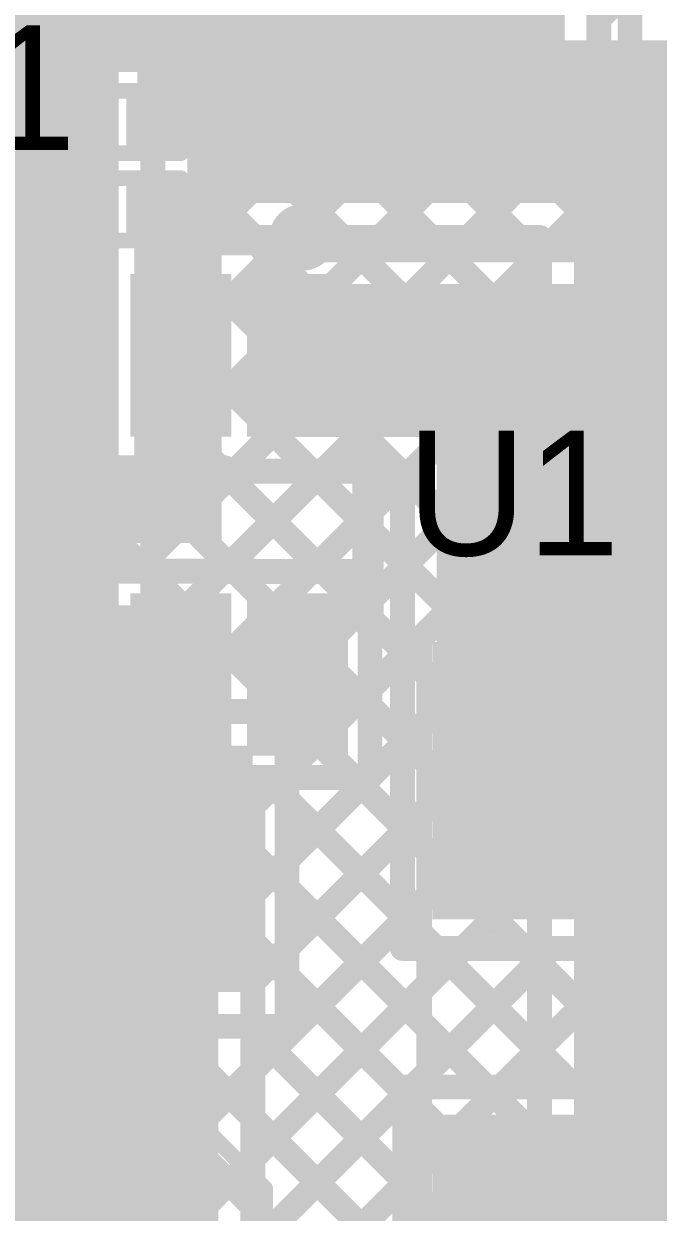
# Model space of a CAD drawing. Header units: millimetres. Extents: x 3.57 to 6.19, y 4.04 to 5.89.
# Drawn here: x 5.5486 to 5.752, y 4.7564 to 5.1375 of the extents above; entities that cross this region are included whole.
import ezdxf

# ---------------------------------------------------------------- set-up
doc = ezdxf.new("R2010")
doc.units = ezdxf.units.MM
doc.header["$MEASUREMENT"] = 0
for name, color, linetype in [('BottomLayer', 5, 'Continuous'), ('BottomSolder', 6, 'Continuous'), ('MultiLayer', 9, 'Continuous'), ('TopLayer', 1, 'Continuous'), ('TopOverlay', 2, 'Continuous'), ('TopPaste', 8, 'Continuous'), ('TopSolder', 216, 'Continuous'), ('ViaHoleLayer', 16, 'Continuous')]:
    doc.layers.add(name, color=color, linetype=linetype)

# ---------------------------------------------------------------- blocks, each defined once
blk = doc.blocks.new('SOT_23_6_15')
at = {"layer": 'TopLayer'}
for points in [[(-0.07323, 0.0252), (-0.02913, 0.0252), (-0.07323, 0.04961), (-0.02913, 0.04961)], [(0.02913, 0.0252), (0.07323, 0.0252), (0.02913, 0.04961), (0.07323, 0.04961)], [(-0.07323, -0.0122), (-0.02913, -0.0122), (-0.07323, 0.0122), (-0.02913, 0.0122)], [(0.02913, -0.0122), (0.07323, -0.0122), (0.02913, 0.0122), (0.07323, 0.0122)], [(-0.07323, -0.04961), (-0.02913, -0.04961), (-0.07323, -0.0252), (-0.02913, -0.0252)], [(0.02913, -0.04961), (0.07323, -0.04961), (0.02913, -0.0252), (0.07323, -0.0252)]]:
    blk.add_solid(points, dxfattribs=at)
at = {"layer": 'TopOverlay', "const_width": 0.01}
for points in [[(0.034, 0.06), (-0.03, 0.06)], [(0.031, -0.06), (-0.03, -0.06)]]:
    blk.add_lwpolyline(points, dxfattribs=at)
at = {"layer": 'TopOverlay'}
for points, const_width in [([(-0.0325, 0.06, 1), (-0.0275, 0.06, 1)], 0.005), ([(0.0315, 0.06, 1), (0.0365, 0.06, 1)], 0.005), ([(-0.08334, 0.039, 1), (-0.09466, 0.039, 1)], 0.01), ([(-0.09716, 0.039, 1), (-0.09216, 0.039, 1)], 0.005), ([(-0.08584, 0.039, 1), (-0.08084, 0.039, 1)], 0.005), ([(-0.0325, -0.06, 1), (-0.0275, -0.06, 1)], 0.005), ([(0.0285, -0.06, 1), (0.0335, -0.06, 1)], 0.005)]:
    blk.add_lwpolyline(points, format="xyb", close=True, dxfattribs=dict(at, const_width=const_width))
at = {"layer": 'TopPaste'}
for points in [[(-0.07323, 0.0252), (-0.02913, 0.0252), (-0.07323, 0.04961), (-0.02913, 0.04961)], [(0.02913, 0.0252), (0.07323, 0.0252), (0.02913, 0.04961), (0.07323, 0.04961)], [(-0.07323, -0.0122), (-0.02913, -0.0122), (-0.07323, 0.0122), (-0.02913, 0.0122)], [(0.02913, -0.0122), (0.07323, -0.0122), (0.02913, 0.0122), (0.07323, 0.0122)], [(-0.07323, -0.04961), (-0.02913, -0.04961), (-0.07323, -0.0252), (-0.02913, -0.0252)], [(0.02913, -0.04961), (0.07323, -0.04961), (0.02913, -0.0252), (0.07323, -0.0252)]]:
    blk.add_solid(points, dxfattribs=at)
at = {"layer": 'TopSolder'}
for points in [[(-0.07723, 0.0212), (-0.02513, 0.0212), (-0.07723, 0.05361), (-0.02513, 0.05361)], [(0.02513, 0.0212), (0.07723, 0.0212), (0.02513, 0.05361), (0.07723, 0.05361)], [(-0.07723, -0.0162), (-0.02513, -0.0162), (-0.07723, 0.0162), (-0.02513, 0.0162)], [(0.02513, -0.0162), (0.07723, -0.0162), (0.02513, 0.0162), (0.07723, 0.0162)], [(-0.07723, -0.05361), (-0.02513, -0.05361), (-0.07723, -0.0212), (-0.02513, -0.0212)], [(0.02513, -0.05361), (0.07723, -0.05361), (0.02513, -0.0212), (0.07723, -0.0212)]]:
    blk.add_solid(points, dxfattribs=at)
blk = doc.blocks.new('R___0201_26')
at = {"layer": 'TopLayer'}
for points in [[(-0.01614, -0.00728), (-0.00551, -0.00728), (-0.01614, 0.00728), (-0.00551, 0.00728)], [(0.00551, -0.00728), (0.01614, -0.00728), (0.00551, 0.00728), (0.01614, 0.00728)]]:
    blk.add_solid(points, dxfattribs=at)
at = {"layer": 'TopOverlay', "const_width": 0.005}
for points in [[(-0.019, 0.01), (0.019, 0.01)], [(-0.019, -0.01), (-0.019, 0.01)], [(0.019, -0.01), (0.019, 0.01)], [(-0.019, -0.01), (0.019, -0.01)]]:
    blk.add_lwpolyline(points, dxfattribs=at)
at = {"layer": 'TopOverlay', "const_width": 0.0025}
for points in [[(-0.02025, 0.01, 1), (-0.01775, 0.01, 1)], [(-0.02025, 0.01, 1), (-0.01775, 0.01, 1)], [(0.01775, 0.01, 1), (0.02025, 0.01, 1)], [(0.01775, 0.01, 1), (0.02025, 0.01, 1)], [(-0.02025, -0.01, 1), (-0.01775, -0.01, 1)], [(-0.02025, -0.01, 1), (-0.01775, -0.01, 1)], [(0.01775, -0.01, 1), (0.02025, -0.01, 1)], [(0.01775, -0.01, 1), (0.02025, -0.01, 1)]]:
    blk.add_lwpolyline(points, format="xyb", close=True, dxfattribs=at)
at = {"layer": 'TopPaste'}
for points in [[(-0.01614, -0.00728), (-0.00551, -0.00728), (-0.01614, 0.00728), (-0.00551, 0.00728)], [(0.00551, -0.00728), (0.01614, -0.00728), (0.00551, 0.00728), (0.01614, 0.00728)]]:
    blk.add_solid(points, dxfattribs=at)
at = {"layer": 'TopSolder'}
for points in [[(-0.02014, -0.01128), (-0.00151, -0.01128), (-0.02014, 0.01128), (-0.00151, 0.01128)], [(0.00151, -0.01128), (0.02014, -0.01128), (0.00151, 0.01128), (0.02014, 0.01128)]]:
    blk.add_solid(points, dxfattribs=at)
blk = doc.blocks.new('R___0201_27')
at = {"layer": 'TopLayer'}
for points in [[(-0.01614, -0.00728), (-0.00551, -0.00728), (-0.01614, 0.00728), (-0.00551, 0.00728)], [(0.00551, -0.00728), (0.01614, -0.00728), (0.00551, 0.00728), (0.01614, 0.00728)]]:
    blk.add_solid(points, dxfattribs=at)
at = {"layer": 'TopOverlay', "const_width": 0.005}
for points in [[(-0.019, 0.01), (0.019, 0.01)], [(-0.019, -0.01), (-0.019, 0.01)], [(0.019, -0.01), (0.019, 0.01)], [(-0.019, -0.01), (0.019, -0.01)]]:
    blk.add_lwpolyline(points, dxfattribs=at)
at = {"layer": 'TopOverlay', "const_width": 0.0025}
for points in [[(-0.02025, 0.01, 1), (-0.01775, 0.01, 1)], [(-0.02025, 0.01, 1), (-0.01775, 0.01, 1)], [(0.01775, 0.01, 1), (0.02025, 0.01, 1)], [(0.01775, 0.01, 1), (0.02025, 0.01, 1)], [(-0.02025, -0.01, 1), (-0.01775, -0.01, 1)], [(-0.02025, -0.01, 1), (-0.01775, -0.01, 1)], [(0.01775, -0.01, 1), (0.02025, -0.01, 1)], [(0.01775, -0.01, 1), (0.02025, -0.01, 1)]]:
    blk.add_lwpolyline(points, format="xyb", close=True, dxfattribs=at)
at = {"layer": 'TopPaste'}
for points in [[(-0.01614, -0.00728), (-0.00551, -0.00728), (-0.01614, 0.00728), (-0.00551, 0.00728)], [(0.00551, -0.00728), (0.01614, -0.00728), (0.00551, 0.00728), (0.01614, 0.00728)]]:
    blk.add_solid(points, dxfattribs=at)
at = {"layer": 'TopSolder'}
for points in [[(-0.02014, -0.01128), (-0.00151, -0.01128), (-0.02014, 0.01128), (-0.00151, 0.01128)], [(0.00151, -0.01128), (0.02014, -0.01128), (0.00151, 0.01128), (0.02014, 0.01128)]]:
    blk.add_solid(points, dxfattribs=at)
blk = doc.blocks.new('CD54_4R7M_46')
at = {"layer": 'TopLayer'}
for points in [[(-0.11811, -0.10827), (-0.03346, -0.10827), (-0.11811, 0.10827), (-0.03346, 0.10827)], [(0.03346, -0.10827), (0.11811, -0.10827), (0.03346, 0.10827), (0.11811, 0.10827)]]:
    blk.add_solid(points, dxfattribs=at)
at = {"layer": 'TopOverlay', "const_width": 0.005}
for points in [[(0.126, 0.113), (-0.122, 0.113)], [(0.126, -0.113), (-0.122, -0.113)]]:
    blk.add_lwpolyline(points, dxfattribs=at)
at = {"layer": 'TopOverlay', "const_width": 0.0025}
for points in [[(-0.12325, 0.113, 1), (-0.12075, 0.113, 1)], [(0.12475, 0.113, 1), (0.12725, 0.113, 1)], [(-0.12325, -0.113, 1), (-0.12075, -0.113, 1)], [(0.12475, -0.113, 1), (0.12725, -0.113, 1)]]:
    blk.add_lwpolyline(points, format="xyb", close=True, dxfattribs=at)
at = {"layer": 'TopPaste'}
for points in [[(-0.11811, -0.10827), (-0.03346, -0.10827), (-0.11811, 0.10827), (-0.03346, 0.10827)], [(0.03346, -0.10827), (0.11811, -0.10827), (0.03346, 0.10827), (0.11811, 0.10827)]]:
    blk.add_solid(points, dxfattribs=at)
at = {"layer": 'TopSolder'}
for points in [[(-0.12028, -0.11043), (-0.0313, -0.11043), (-0.12028, 0.11043), (-0.0313, 0.11043)], [(0.0313, -0.11043), (0.12028, -0.11043), (0.0313, 0.11043), (0.12028, 0.11043)]]:
    blk.add_solid(points, dxfattribs=at)
blk = doc.blocks.new('DO_214AC_50')
at = {"layer": 'TopLayer'}
for points in [[(-0.04508, -0.04331), (-0.04508, 0.04331), (-0.13209, -0.04331), (-0.13209, 0.04331)], [(0.13209, -0.04331), (0.13209, 0.04331), (0.04508, -0.04331), (0.04508, 0.04331)]]:
    blk.add_solid(points, dxfattribs=at)
at = {"layer": 'TopOverlay', "const_width": 0.01}
for points in [[(-0.10307, 0.05976), (0.1126, 0.05976)], [(0.1126, 0.0485), (0.1126, 0.0589)], [(0.1126, -0.0589), (0.1126, -0.0485)], [(-0.10307, -0.05976), (0.1126, -0.05976)]]:
    blk.add_lwpolyline(points, dxfattribs=at)
at = {"layer": 'TopOverlay', "const_width": 0.005}
for points in [[(-0.10557, 0.05976, 1), (-0.10057, 0.05976, 1)], [(0.1101, 0.05976, 1), (0.1151, 0.05976, 1)], [(0.1101, 0.0589, 1), (0.1151, 0.0589, 1)], [(0.1101, 0.0485, 1), (0.1151, 0.0485, 1)], [(0.1101, -0.0485, 1), (0.1151, -0.0485, 1)], [(-0.10557, -0.05976, 1), (-0.10057, -0.05976, 1)], [(0.1101, -0.0589, 1), (0.1151, -0.0589, 1)], [(0.1101, -0.05976, 1), (0.1151, -0.05976, 1)]]:
    blk.add_lwpolyline(points, format="xyb", close=True, dxfattribs=at)
at = {"layer": 'TopOverlay'}
for points in [[(-0.194, -0.06496), (-0.13512, -0.06496), (-0.194, 0.06496), (-0.13512, 0.06496)], [(-0.13598, 0.04591), (-0.09354, 0.04591), (-0.13598, 0.06496), (-0.09354, 0.06496)], [(-0.13598, -0.06496), (-0.09354, -0.06496), (-0.13598, -0.04591), (-0.09354, -0.04591)]]:
    blk.add_solid(points, dxfattribs=at)
at = {"layer": 'TopPaste'}
for points in [[(-0.04508, -0.04331), (-0.04508, 0.04331), (-0.13209, -0.04331), (-0.13209, 0.04331)], [(0.13209, -0.04331), (0.13209, 0.04331), (0.04508, -0.04331), (0.04508, 0.04331)]]:
    blk.add_solid(points, dxfattribs=at)
at = {"layer": 'TopSolder'}
for points in [[(-0.04108, -0.04731), (-0.04108, 0.04731), (-0.13609, -0.04731), (-0.13609, 0.04731)], [(0.13609, -0.04731), (0.13609, 0.04731), (0.04108, -0.04731), (0.04108, 0.04731)]]:
    blk.add_solid(points, dxfattribs=at)
blk = doc.blocks.new('RVT1C221M0607_79')
at = {"layer": 'TopLayer'}
for points in [[(-0.17402, -0.02362), (-0.03622, -0.02362), (-0.17402, 0.02362), (-0.03622, 0.02362)], [(0.03622, -0.02362), (0.17402, -0.02362), (0.03622, 0.02362), (0.17402, 0.02362)]]:
    blk.add_solid(points, dxfattribs=at)
at = {"layer": 'TopOverlay', "const_width": 0.005}
for points in [[(-0.094, 0.133), (-0.142, 0.085)], [(0, 0.133), (-0.094, 0.133)], [(0.133, 0.133), (0, 0.133)], [(0.133, 0.133), (0.133, 0.042)], [(-0.142, 0.085), (-0.142, 0.044)], [(-0.167, 0.0635), (-0.167, 0.0365)], [(-0.152, 0.0495), (-0.182, 0.0495)], [(-0.142, -0.044), (-0.142, -0.08)], [(0.133, -0.042), (0.133, -0.133)], [(-0.089, -0.133), (-0.142, -0.08)], [(0, -0.133), (-0.089, -0.133)], [(0.133, -0.133), (0, -0.133)]]:
    blk.add_lwpolyline(points, dxfattribs=at)
at = {"layer": 'TopOverlay', "const_width": 0.0025}
for points in [[(-0.09525, 0.133, 1), (-0.09275, 0.133, 1)], [(-0.09525, 0.133, 1), (-0.09275, 0.133, 1)], [(-0.00125, 0.133, 1), (0.00125, 0.133, 1)], [(-0.00125, 0.133, 1), (0.00125, 0.133, 1)], [(0.13175, 0.133, 1), (0.13425, 0.133, 1)], [(0.13175, 0.133, 1), (0.13425, 0.133, 1)], [(-0.14325, 0.085, 1), (-0.14075, 0.085, 1)], [(-0.14325, 0.085, 1), (-0.14075, 0.085, 1)], [(-0.16825, 0.0635, 1), (-0.16575, 0.0635, 1)], [(-0.18325, 0.0495, 1), (-0.18075, 0.0495, 1)], [(-0.15325, 0.0495, 1), (-0.15075, 0.0495, 1)], [(-0.14325, 0.044, 1), (-0.14075, 0.044, 1)], [(0.13175, 0.042, 1), (0.13425, 0.042, 1)], [(-0.16825, 0.0365, 1), (-0.16575, 0.0365, 1)], [(-0.14325, -0.044, 1), (-0.14075, -0.044, 1)], [(0.13175, -0.042, 1), (0.13425, -0.042, 1)], [(-0.14325, -0.08, 1), (-0.14075, -0.08, 1)], [(-0.14325, -0.08, 1), (-0.14075, -0.08, 1)], [(-0.09025, -0.133, 1), (-0.08775, -0.133, 1)], [(-0.09025, -0.133, 1), (-0.08775, -0.133, 1)], [(-0.00125, -0.133, 1), (0.00125, -0.133, 1)], [(-0.00125, -0.133, 1), (0.00125, -0.133, 1)], [(0.13175, -0.133, 1), (0.13425, -0.133, 1)], [(0.13175, -0.133, 1), (0.13425, -0.133, 1)]]:
    blk.add_lwpolyline(points, format="xyb", close=True, dxfattribs=at)
at = {"layer": 'TopPaste'}
for points in [[(-0.17402, -0.02362), (-0.03622, -0.02362), (-0.17402, 0.02362), (-0.03622, 0.02362)], [(0.03622, -0.02362), (0.17402, -0.02362), (0.03622, 0.02362), (0.17402, 0.02362)]]:
    blk.add_solid(points, dxfattribs=at)
at = {"layer": 'TopSolder'}
for points in [[(-0.17802, -0.02762), (-0.03222, -0.02762), (-0.17802, 0.02762), (-0.03222, 0.02762)], [(0.03222, -0.02762), (0.17802, -0.02762), (0.03222, 0.02762), (0.17802, 0.02762)]]:
    blk.add_solid(points, dxfattribs=at)

msp = doc.modelspace()

# ---------------------------------------------------------------- linework, layer by layer
at = {"layer": 'BottomLayer'}
for points, const_width in [([(5.59, 5.13745), (5.59455, 5.142)], 0.008), ([(5.59, 5.069), (5.59, 5.142)], 0.008), ([(5.59, 5.069), (5.59, 5.142)], 0.008), ([(5.59, 5.07317), (5.59417, 5.069)], 0.008), ([(5.59, 5.069), (5.714, 5.069)], 0.008), ([(5.59, 4.99603), (5.66297, 5.069)], 0.008), ([(5.59, 5.0526), (5.6064, 5.069)], 0.008), ([(5.59, 4.96774), (5.69125, 5.069)], 0.008), ([(5.59, 5.02431), (5.63469, 5.069)], 0.008), ([(5.59, 4.917), (5.59, 5.069)], 0.008), ([(5.59417, 5.069), (5.714, 4.94917)], 0.008), ([(5.62246, 5.069), (5.714, 4.97746)], 0.008), ([(5.65074, 5.069), (5.714, 5.00574)], 0.008), ([(5.67902, 5.069), (5.714, 5.03402)], 0.008), ([(5.70731, 5.069), (5.714, 5.06231)], 0.008), ([(5.714, 4.661), (5.714, 5.069)], 0.008), ([(5.59, 4.93946), (5.714, 5.06346)], 0.008), ([(5.59, 5.04489), (5.714, 4.92089)], 0.008), ([(5.59582, 4.917), (5.714, 5.03518)], 0.008), ([(5.59, 5.0166), (5.714, 4.8926)], 0.008), ([(5.62411, 4.917), (5.714, 5.00689)], 0.008), ([(5.59, 4.98832), (5.714, 4.86432)], 0.008), ([(5.633, 4.89761), (5.714, 4.97861)], 0.008), ([(5.59, 4.96003), (5.714, 4.83603)], 0.008), ([(5.633, 4.86932), (5.714, 4.95032)], 0.008), ([(5.59, 4.93175), (5.60475, 4.917)], 0.008), ([(5.633, 4.84104), (5.714, 4.92204)], 0.008), ([(5.59, 4.917), (5.633, 4.917)], 0.008), ([(5.633, 4.816), (5.633, 4.917)], 0.008), ([(5.5905, 4.77025), (5.714, 4.89375)], 0.008), ([(5.633, 4.88875), (5.714, 4.80775)], 0.008), ([(5.5905, 4.74197), (5.714, 4.86547)], 0.008), ([(5.633, 4.86047), (5.714, 4.77947)], 0.008), ([(5.567, 4.29693), (5.567, 4.846)], 0.025), ([(5.5905, 4.71369), (5.714, 4.83719)], 0.008), ([(5.633, 4.83218), (5.714, 4.75118)], 0.008), ([(5.5905, 4.79854), (5.60796, 4.816)], 0.008), ([(5.5905, 4.816), (5.633, 4.816)], 0.008), ([(5.5905, 4.29693), (5.5905, 4.816)], 0.008), ([(5.59261, 4.816), (5.714, 4.69461)], 0.008), ([(5.6209, 4.816), (5.714, 4.7229)], 0.008), ([(5.5905, 4.6854), (5.714, 4.8089)], 0.008), ([(5.5905, 4.78983), (5.714, 4.66633)], 0.008), ([(5.5905, 4.65712), (5.714, 4.78062)], 0.008), ([(5.5905, 4.76154), (5.7744, 4.57764)], 0.008)]:
    msp.add_lwpolyline(points, dxfattribs=dict(at, const_width=const_width))
for points, const_width in [([(5.588, 5.13745, 1), (5.592, 5.13745, 1)], 0.004), ([(5.60909, 5.11, 1), (5.62091, 5.11, 1)], 0.01181), ([(5.64043, 5.11, 1), (5.65224, 5.11, 1)], 0.01181), ([(5.67176, 5.11, 1), (5.68357, 5.11, 1)], 0.01181), ([(5.70309, 5.11, 1), (5.71491, 5.11, 1)], 0.01181), ([(5.588, 5.07317, 1), (5.592, 5.07317, 1)], 0.004), ([(5.588, 5.069, 1), (5.592, 5.069, 1)], 0.004), ([(5.588, 5.069, 1), (5.592, 5.069, 1)], 0.004), ([(5.588, 5.069, 1), (5.592, 5.069, 1)], 0.004), ([(5.588, 5.069, 1), (5.592, 5.069, 1)], 0.004), ([(5.59217, 5.069, 1), (5.59617, 5.069, 1)], 0.004), ([(5.59217, 5.069, 1), (5.59617, 5.069, 1)], 0.004), ([(5.6044, 5.069, 1), (5.6084, 5.069, 1)], 0.004), ([(5.62046, 5.069, 1), (5.62446, 5.069, 1)], 0.004), ([(5.63269, 5.069, 1), (5.63669, 5.069, 1)], 0.004), ([(5.64874, 5.069, 1), (5.65274, 5.069, 1)], 0.004), ([(5.66097, 5.069, 1), (5.66497, 5.069, 1)], 0.004), ([(5.67702, 5.069, 1), (5.68102, 5.069, 1)], 0.004), ([(5.68926, 5.069, 1), (5.69325, 5.069, 1)], 0.004), ([(5.70531, 5.069, 1), (5.70931, 5.069, 1)], 0.004), ([(5.712, 5.069, 1), (5.716, 5.069, 1)], 0.004), ([(5.712, 5.069, 1), (5.716, 5.069, 1)], 0.004), ([(5.712, 5.06346, 1), (5.716, 5.06346, 1)], 0.004), ([(5.712, 5.06231, 1), (5.716, 5.06231, 1)], 0.004), ([(5.588, 5.0526, 1), (5.592, 5.0526, 1)], 0.004), ([(5.588, 5.04489, 1), (5.592, 5.04489, 1)], 0.004), ([(5.712, 5.03518, 1), (5.716, 5.03518, 1)], 0.004), ([(5.712, 5.03402, 1), (5.716, 5.03402, 1)], 0.004), ([(5.588, 5.02431, 1), (5.592, 5.02431, 1)], 0.004), ([(5.588, 5.0166, 1), (5.592, 5.0166, 1)], 0.004), ([(5.712, 5.00689, 1), (5.716, 5.00689, 1)], 0.004), ([(5.712, 5.00574, 1), (5.716, 5.00574, 1)], 0.004), ([(5.588, 4.99603, 1), (5.592, 4.99603, 1)], 0.004), ([(5.588, 4.98832, 1), (5.592, 4.98832, 1)], 0.004), ([(5.712, 4.97861, 1), (5.716, 4.97861, 1)], 0.004), ([(5.712, 4.97746, 1), (5.716, 4.97746, 1)], 0.004), ([(5.588, 4.96774, 1), (5.592, 4.96774, 1)], 0.004), ([(5.588, 4.96003, 1), (5.592, 4.96003, 1)], 0.004), ([(5.712, 4.95032, 1), (5.716, 4.95032, 1)], 0.004), ([(5.712, 4.94917, 1), (5.716, 4.94917, 1)], 0.004), ([(5.588, 4.93946, 1), (5.592, 4.93946, 1)], 0.004), ([(5.588, 4.93175, 1), (5.592, 4.93175, 1)], 0.004), ([(5.712, 4.92204, 1), (5.716, 4.92204, 1)], 0.004), ([(5.712, 4.92089, 1), (5.716, 4.92089, 1)], 0.004), ([(5.588, 4.917, 1), (5.592, 4.917, 1)], 0.004), ([(5.588, 4.917, 1), (5.592, 4.917, 1)], 0.004), ([(5.59382, 4.917, 1), (5.59782, 4.917, 1)], 0.004), ([(5.60275, 4.917, 1), (5.60675, 4.917, 1)], 0.004), ([(5.62211, 4.917, 1), (5.62611, 4.917, 1)], 0.004), ([(5.631, 4.917, 1), (5.635, 4.917, 1)], 0.004), ([(5.631, 4.917, 1), (5.635, 4.917, 1)], 0.004), ([(5.631, 4.89761, 1), (5.635, 4.89761, 1)], 0.004), ([(5.712, 4.89375, 1), (5.716, 4.89375, 1)], 0.004), ([(5.712, 4.8926, 1), (5.716, 4.8926, 1)], 0.004), ([(5.631, 4.88875, 1), (5.635, 4.88875, 1)], 0.004), ([(5.631, 4.86932, 1), (5.635, 4.86932, 1)], 0.004), ([(5.712, 4.86547, 1), (5.716, 4.86547, 1)], 0.004), ([(5.712, 4.86432, 1), (5.716, 4.86432, 1)], 0.004), ([(5.631, 4.86047, 1), (5.635, 4.86047, 1)], 0.004), ([(5.56075, 4.846, 1), (5.57325, 4.846, 1)], 0.0125), ([(5.56109, 4.846, 1), (5.57291, 4.846, 1)], 0.01181), ([(5.59243, 4.846, 1), (5.60424, 4.846, 1)], 0.01181), ([(5.631, 4.84104, 1), (5.635, 4.84104, 1)], 0.004), ([(5.712, 4.83719, 1), (5.716, 4.83719, 1)], 0.004), ([(5.712, 4.83603, 1), (5.716, 4.83603, 1)], 0.004), ([(5.631, 4.83218, 1), (5.635, 4.83218, 1)], 0.004), ([(5.5885, 4.816, 1), (5.5925, 4.816, 1)], 0.004), ([(5.5885, 4.816, 1), (5.5925, 4.816, 1)], 0.004), ([(5.59061, 4.816, 1), (5.59461, 4.816, 1)], 0.004), ([(5.60596, 4.816, 1), (5.60996, 4.816, 1)], 0.004), ([(5.6189, 4.816, 1), (5.6229, 4.816, 1)], 0.004), ([(5.631, 4.816, 1), (5.635, 4.816, 1)], 0.004), ([(5.631, 4.816, 1), (5.635, 4.816, 1)], 0.004), ([(5.712, 4.8089, 1), (5.716, 4.8089, 1)], 0.004), ([(5.712, 4.80775, 1), (5.716, 4.80775, 1)], 0.004), ([(5.5885, 4.79854, 1), (5.5925, 4.79854, 1)], 0.004), ([(5.5885, 4.78983, 1), (5.5925, 4.78983, 1)], 0.004), ([(5.712, 4.78062, 1), (5.716, 4.78062, 1)], 0.004), ([(5.712, 4.77947, 1), (5.716, 4.77947, 1)], 0.004), ([(5.5885, 4.77025, 1), (5.5925, 4.77025, 1)], 0.004), ([(5.5885, 4.76154, 1), (5.5925, 4.76154, 1)], 0.004)]:
    msp.add_lwpolyline(points, format="xyb", close=True, dxfattribs=dict(at, const_width=const_width))
for points in [[(5.514, 5.564), (5.514, 4.827), (5.579, 5.564), (5.579, 4.827)], [(5.601, 5.08), (5.859, 5.08), (5.601, 5.131), (5.859, 5.131)], [(5.725, 4.672), (5.859, 4.672), (5.725, 5.131), (5.859, 5.131)], [(5.523, 4.906), (5.523, 4.827), (5.622, 4.906), (5.622, 4.827)]]:
    msp.add_solid(points, dxfattribs=at)
at = {"layer": 'BottomSolder', "const_width": 0.00991}
for points in [[(5.61005, 5.11, 1), (5.61995, 5.11, 1)], [(5.64138, 5.11, 1), (5.65129, 5.11, 1)], [(5.67271, 5.11, 1), (5.68262, 5.11, 1)], [(5.70405, 5.11, 1), (5.71395, 5.11, 1)], [(5.56205, 4.846, 1), (5.57195, 4.846, 1)], [(5.59338, 4.846, 1), (5.60329, 4.846, 1)]]:
    msp.add_lwpolyline(points, format="xyb", close=True, dxfattribs=at)
at = {"layer": 'MultiLayer', "const_width": 0.01181}
for points in [[(5.60909, 5.11, 1), (5.62091, 5.11, 1)], [(5.64043, 5.11, 1), (5.65224, 5.11, 1)], [(5.67176, 5.11, 1), (5.68357, 5.11, 1)], [(5.70309, 5.11, 1), (5.71491, 5.11, 1)], [(5.56109, 4.846, 1), (5.57291, 4.846, 1)], [(5.59243, 4.846, 1), (5.60424, 4.846, 1)]]:
    msp.add_lwpolyline(points, format="xyb", close=True, dxfattribs=at)
at = {"layer": 'TopLayer'}
for points, const_width in [([(5.733, 5.087), (5.733, 5.249)], 0.008), ([(5.743, 5.065), (5.743, 5.242)], 0.008), ([(5.733, 5.13903), (5.743, 5.14903)], 0.008), ([(5.733, 5.12816), (5.743, 5.11816)], 0.008), ([(5.733, 5.11074), (5.743, 5.12075)], 0.008), ([(5.733, 5.09988), (5.743, 5.08988)], 0.008), ([(5.71554, 5.065), (5.743, 5.09246)], 0.008), ([(5.61014, 5.087), (5.733, 5.087)], 0.008), ([(5.61014, 5.06723), (5.61014, 5.087)], 0.008), ([(5.61014, 5.07274), (5.6244, 5.087)], 0.008), ([(5.63069, 5.065), (5.65269, 5.087)], 0.008), ([(5.63274, 5.087), (5.65474, 5.065)], 0.008), ([(5.65897, 5.065), (5.68097, 5.087)], 0.008), ([(5.66102, 5.087), (5.68302, 5.065)], 0.008), ([(5.68726, 5.065), (5.70925, 5.087)], 0.008), ([(5.68931, 5.087), (5.71131, 5.065)], 0.008), ([(5.71759, 5.087), (5.73959, 5.065)], 0.008), ([(5.61014, 5.08131), (5.62423, 5.06723)], 0.008), ([(5.59083, 5.078), (5.60614, 5.078)], 0.01), ([(5.61014, 5.06723), (5.6252, 5.06723)], 0.008), ([(5.6252, 5.065), (5.67, 5.065)], 0.008), ([(5.67, 5.065), (5.743, 5.065)], 0.008), ([(5.67, 5.065), (5.743, 5.065)], 0.008), ([(5.599, 4.99913), (5.599, 5.03118)], 0.01), ([(5.538, 4.997), (5.5728, 4.997)], 0.008), ([(5.538, 4.97231), (5.56269, 4.997)], 0.008), ([(5.55303, 4.997), (5.58803, 4.962)], 0.008), ([(5.55597, 4.962), (5.5891, 4.99513)], 0.008), ([(5.5728, 4.99513), (5.613, 4.99513)], 0.008), ([(5.58318, 4.99513), (5.61632, 4.962)], 0.008), ([(5.58425, 4.962), (5.61625, 4.994)], 0.008), ([(5.61147, 4.99513), (5.64474, 4.96187)], 0.008), ([(5.61254, 4.962), (5.64454, 4.994)], 0.008), ([(5.613, 4.994), (5.67, 4.994)], 0.008), ([(5.64089, 4.994), (5.67, 4.96489)], 0.008), ([(5.67, 4.841), (5.67, 4.994)], 0.008), ([(5.64069, 4.96187), (5.67, 4.99118)], 0.008), ([(5.538, 4.98375), (5.55975, 4.962)], 0.008), ([(5.37, 4.962), (5.622, 4.962)], 0.008), ([(5.65961, 4.9525), (5.67, 4.96289)], 0.008), ([(5.6132, 4.96187), (5.622, 4.96187)], 0.008), ([(5.6132, 4.96187), (5.622, 4.96187)], 0.008), ([(5.6222, 4.96187), (5.65961, 4.96187)], 0.008), ([(5.65961, 4.89577), (5.65961, 4.96187)], 0.008), ([(5.65961, 4.947), (5.67, 4.9366)], 0.008), ([(5.65961, 4.92421), (5.67, 4.93461)], 0.008), ([(5.65961, 4.91871), (5.67, 4.90832)], 0.008), ([(5.65961, 4.89593), (5.67, 4.90632)], 0.008), ([(5.622, 4.884), (5.622, 4.89577)], 0.008), ([(5.622, 4.88661), (5.63116, 4.89577)], 0.008), ([(5.622, 4.884), (5.622, 4.89577)], 0.008), ([(5.622, 4.85832), (5.65945, 4.89577)], 0.008), ([(5.6222, 4.89577), (5.65961, 4.89577)], 0.008), ([(5.62598, 4.89577), (5.67, 4.85175)], 0.008), ([(5.65426, 4.89577), (5.67, 4.88003)], 0.008), ([(5.622, 4.71862), (5.622, 4.884)], 0.008), ([(5.622, 4.83004), (5.67, 4.87804)], 0.008), ([(5.622, 4.87147), (5.69693, 4.79654)], 0.008), ([(5.622, 4.80175), (5.67, 4.84975)], 0.008), ([(5.622, 4.84318), (5.67073, 4.79445)], 0.008), ([(5.622, 4.77347), (5.68953, 4.841)], 0.008), ([(5.67, 4.841), (5.817, 4.841)], 0.008), ([(5.67335, 4.79654), (5.71781, 4.841)], 0.008), ([(5.68075, 4.841), (5.72521, 4.79654)], 0.008), ([(5.70163, 4.79654), (5.7461, 4.841)], 0.008), ([(5.70903, 4.841), (5.7535, 4.79654)], 0.008), ([(5.72992, 4.79654), (5.77438, 4.841)], 0.008), ([(5.73732, 4.841), (5.78178, 4.79654)], 0.008), ([(5.622, 4.8149), (5.67073, 4.76616)], 0.008), ([(5.67073, 4.79654), (5.90927, 4.79654)], 0.008), ([(5.67073, 4.79392), (5.67335, 4.79654)], 0.008), ([(5.67073, 4.68989), (5.67073, 4.79654)], 0.008), ([(5.622, 4.74519), (5.67073, 4.79392)], 0.008), ([(5.622, 4.78661), (5.67073, 4.73788)], 0.008), ([(5.62372, 4.71862), (5.67073, 4.76563)], 0.008), ([(5.622, 4.75833), (5.66171, 4.71862)], 0.008)]:
    msp.add_lwpolyline(points, dxfattribs=dict(at, const_width=const_width))
for points, const_width in [([(5.731, 5.13903, 1), (5.735, 5.13903, 1)], 0.004), ([(5.731, 5.12816, 1), (5.735, 5.12816, 1)], 0.004), ([(5.741, 5.12075, 1), (5.745, 5.12075, 1)], 0.004), ([(5.60909, 5.11, 1), (5.62091, 5.11, 1)], 0.01181), ([(5.64043, 5.11, 1), (5.65224, 5.11, 1)], 0.01181), ([(5.67176, 5.11, 1), (5.68357, 5.11, 1)], 0.01181), ([(5.70309, 5.11, 1), (5.71491, 5.11, 1)], 0.01181), ([(5.741, 5.11816, 1), (5.745, 5.11816, 1)], 0.004), ([(5.731, 5.11074, 1), (5.735, 5.11074, 1)], 0.004), ([(5.731, 5.09988, 1), (5.735, 5.09988, 1)], 0.004), ([(5.741, 5.09246, 1), (5.745, 5.09246, 1)], 0.004), ([(5.741, 5.08988, 1), (5.745, 5.08988, 1)], 0.004), ([(5.60814, 5.087, 1), (5.61214, 5.087, 1)], 0.004), ([(5.60814, 5.087, 1), (5.61214, 5.087, 1)], 0.004), ([(5.6224, 5.087, 1), (5.6264, 5.087, 1)], 0.004), ([(5.63074, 5.087, 1), (5.63474, 5.087, 1)], 0.004), ([(5.65069, 5.087, 1), (5.65469, 5.087, 1)], 0.004), ([(5.65902, 5.087, 1), (5.66302, 5.087, 1)], 0.004), ([(5.67897, 5.087, 1), (5.68297, 5.087, 1)], 0.004), ([(5.68731, 5.087, 1), (5.69131, 5.087, 1)], 0.004), ([(5.70725, 5.087, 1), (5.71126, 5.087, 1)], 0.004), ([(5.71559, 5.087, 1), (5.71959, 5.087, 1)], 0.004), ([(5.731, 5.087, 1), (5.735, 5.087, 1)], 0.004), ([(5.731, 5.087, 1), (5.735, 5.087, 1)], 0.004), ([(5.60814, 5.08131, 1), (5.61214, 5.08131, 1)], 0.004), ([(5.58833, 5.078, 1), (5.59333, 5.078, 1)], 0.005), ([(5.60364, 5.078, 1), (5.60864, 5.078, 1)], 0.005), ([(5.60814, 5.07274, 1), (5.61214, 5.07274, 1)], 0.004), ([(5.60814, 5.06723, 1), (5.61214, 5.06723, 1)], 0.004), ([(5.60814, 5.06723, 1), (5.61214, 5.06723, 1)], 0.004), ([(5.62223, 5.06723, 1), (5.62623, 5.06723, 1)], 0.004), ([(5.6232, 5.06723, 1), (5.6272, 5.06723, 1)], 0.004), ([(5.6232, 5.065, 1), (5.6272, 5.065, 1)], 0.004), ([(5.62869, 5.065, 1), (5.63269, 5.065, 1)], 0.004), ([(5.65274, 5.065, 1), (5.65674, 5.065, 1)], 0.004), ([(5.65697, 5.065, 1), (5.66097, 5.065, 1)], 0.004), ([(5.668, 5.065, 1), (5.672, 5.065, 1)], 0.004), ([(5.668, 5.065, 1), (5.672, 5.065, 1)], 0.004), ([(5.668, 5.065, 1), (5.672, 5.065, 1)], 0.004), ([(5.68102, 5.065, 1), (5.68502, 5.065, 1)], 0.004), ([(5.68525, 5.065, 1), (5.68926, 5.065, 1)], 0.004), ([(5.70931, 5.065, 1), (5.71331, 5.065, 1)], 0.004), ([(5.71354, 5.065, 1), (5.71754, 5.065, 1)], 0.004), ([(5.73759, 5.065, 1), (5.74159, 5.065, 1)], 0.004), ([(5.741, 5.065, 1), (5.745, 5.065, 1)], 0.004), ([(5.741, 5.065, 1), (5.745, 5.065, 1)], 0.004), ([(5.741, 5.065, 1), (5.745, 5.065, 1)], 0.004), ([(5.5965, 5.03118, 1), (5.6015, 5.03118, 1)], 0.005), ([(5.5965, 4.99913, 1), (5.6015, 4.99913, 1)], 0.005), ([(5.55103, 4.997, 1), (5.55503, 4.997, 1)], 0.004), ([(5.56069, 4.997, 1), (5.56469, 4.997, 1)], 0.004), ([(5.5708, 4.997, 1), (5.5748, 4.997, 1)], 0.004), ([(5.5708, 4.99513, 1), (5.5748, 4.99513, 1)], 0.004), ([(5.58118, 4.99513, 1), (5.58518, 4.99513, 1)], 0.004), ([(5.5871, 4.99513, 1), (5.5911, 4.99513, 1)], 0.004), ([(5.60947, 4.99513, 1), (5.61347, 4.99513, 1)], 0.004), ([(5.611, 4.99513, 1), (5.615, 4.99513, 1)], 0.004), ([(5.611, 4.994, 1), (5.615, 4.994, 1)], 0.004), ([(5.61425, 4.994, 1), (5.61826, 4.994, 1)], 0.004), ([(5.63889, 4.994, 1), (5.64289, 4.994, 1)], 0.004), ([(5.64254, 4.994, 1), (5.64654, 4.994, 1)], 0.004), ([(5.668, 4.994, 1), (5.672, 4.994, 1)], 0.004), ([(5.668, 4.994, 1), (5.672, 4.994, 1)], 0.004), ([(5.668, 4.99118, 1), (5.672, 4.99118, 1)], 0.004), ([(5.55397, 4.962, 1), (5.55797, 4.962, 1)], 0.004), ([(5.55775, 4.962, 1), (5.56175, 4.962, 1)], 0.004), ([(5.58225, 4.962, 1), (5.58626, 4.962, 1)], 0.004), ([(5.58603, 4.962, 1), (5.59003, 4.962, 1)], 0.004), ([(5.61054, 4.962, 1), (5.61454, 4.962, 1)], 0.004), ([(5.61432, 4.962, 1), (5.61832, 4.962, 1)], 0.004), ([(5.62, 4.962, 1), (5.624, 4.962, 1)], 0.004), ([(5.668, 4.96489, 1), (5.672, 4.96489, 1)], 0.004), ([(5.668, 4.96289, 1), (5.672, 4.96289, 1)], 0.004), ([(5.6112, 4.96187, 1), (5.6152, 4.96187, 1)], 0.004), ([(5.6112, 4.96187, 1), (5.6152, 4.96187, 1)], 0.004), ([(5.62, 4.96187, 1), (5.624, 4.96187, 1)], 0.004), ([(5.62, 4.96187, 1), (5.624, 4.96187, 1)], 0.004), ([(5.6202, 4.96187, 1), (5.6242, 4.96187, 1)], 0.004), ([(5.63869, 4.96187, 1), (5.64269, 4.96187, 1)], 0.004), ([(5.64274, 4.96187, 1), (5.64674, 4.96187, 1)], 0.004), ([(5.65761, 4.96187, 1), (5.66161, 4.96187, 1)], 0.004), ([(5.65761, 4.96187, 1), (5.66161, 4.96187, 1)], 0.004), ([(5.65761, 4.9525, 1), (5.66161, 4.9525, 1)], 0.004), ([(5.65761, 4.947, 1), (5.66161, 4.947, 1)], 0.004), ([(5.668, 4.9366, 1), (5.672, 4.9366, 1)], 0.004), ([(5.668, 4.93461, 1), (5.672, 4.93461, 1)], 0.004), ([(5.65761, 4.92421, 1), (5.66161, 4.92421, 1)], 0.004), ([(5.65761, 4.91871, 1), (5.66161, 4.91871, 1)], 0.004), ([(5.668, 4.90832, 1), (5.672, 4.90832, 1)], 0.004), ([(5.668, 4.90632, 1), (5.672, 4.90632, 1)], 0.004), ([(5.62, 4.89577, 1), (5.624, 4.89577, 1)], 0.004), ([(5.62, 4.89577, 1), (5.624, 4.89577, 1)], 0.004), ([(5.6202, 4.89577, 1), (5.6242, 4.89577, 1)], 0.004), ([(5.62398, 4.89577, 1), (5.62798, 4.89577, 1)], 0.004), ([(5.62916, 4.89577, 1), (5.63316, 4.89577, 1)], 0.004), ([(5.65226, 4.89577, 1), (5.65626, 4.89577, 1)], 0.004), ([(5.65745, 4.89577, 1), (5.66145, 4.89577, 1)], 0.004), ([(5.65761, 4.89593, 1), (5.66161, 4.89593, 1)], 0.004), ([(5.65761, 4.89577, 1), (5.66161, 4.89577, 1)], 0.004), ([(5.65761, 4.89577, 1), (5.66161, 4.89577, 1)], 0.004), ([(5.62, 4.88661, 1), (5.624, 4.88661, 1)], 0.004), ([(5.62, 4.884, 1), (5.624, 4.884, 1)], 0.004), ([(5.62, 4.884, 1), (5.624, 4.884, 1)], 0.004), ([(5.62, 4.884, 1), (5.624, 4.884, 1)], 0.004), ([(5.668, 4.88003, 1), (5.672, 4.88003, 1)], 0.004), ([(5.668, 4.87804, 1), (5.672, 4.87804, 1)], 0.004), ([(5.62, 4.87147, 1), (5.624, 4.87147, 1)], 0.004), ([(5.62, 4.85832, 1), (5.624, 4.85832, 1)], 0.004), ([(5.56109, 4.846, 1), (5.57291, 4.846, 1)], 0.01181), ([(5.59243, 4.846, 1), (5.60424, 4.846, 1)], 0.01181), ([(5.668, 4.85175, 1), (5.672, 4.85175, 1)], 0.004), ([(5.668, 4.84975, 1), (5.672, 4.84975, 1)], 0.004), ([(5.62, 4.84318, 1), (5.624, 4.84318, 1)], 0.004), ([(5.668, 4.841, 1), (5.672, 4.841, 1)], 0.004), ([(5.668, 4.841, 1), (5.672, 4.841, 1)], 0.004), ([(5.67875, 4.841, 1), (5.68275, 4.841, 1)], 0.004), ([(5.68753, 4.841, 1), (5.69153, 4.841, 1)], 0.004), ([(5.70703, 4.841, 1), (5.71103, 4.841, 1)], 0.004), ([(5.71581, 4.841, 1), (5.71981, 4.841, 1)], 0.004), ([(5.73532, 4.841, 1), (5.73932, 4.841, 1)], 0.004), ([(5.7441, 4.841, 1), (5.7481, 4.841, 1)], 0.004), ([(5.62, 4.83004, 1), (5.624, 4.83004, 1)], 0.004), ([(5.62, 4.8149, 1), (5.624, 4.8149, 1)], 0.004), ([(5.62, 4.80175, 1), (5.624, 4.80175, 1)], 0.004), ([(5.66873, 4.79654, 1), (5.67273, 4.79654, 1)], 0.004), ([(5.66873, 4.79654, 1), (5.67273, 4.79654, 1)], 0.004), ([(5.66873, 4.79445, 1), (5.67273, 4.79445, 1)], 0.004), ([(5.67135, 4.79654, 1), (5.67535, 4.79654, 1)], 0.004), ([(5.67135, 4.79654, 1), (5.67535, 4.79654, 1)], 0.004), ([(5.69493, 4.79654, 1), (5.69893, 4.79654, 1)], 0.004), ([(5.69963, 4.79654, 1), (5.70363, 4.79654, 1)], 0.004), ([(5.72321, 4.79654, 1), (5.72721, 4.79654, 1)], 0.004), ([(5.72792, 4.79654, 1), (5.73192, 4.79654, 1)], 0.004), ([(5.7515, 4.79654, 1), (5.7555, 4.79654, 1)], 0.004), ([(5.66873, 4.79392, 1), (5.67273, 4.79392, 1)], 0.004), ([(5.66873, 4.79392, 1), (5.67273, 4.79392, 1)], 0.004), ([(5.62, 4.78661, 1), (5.624, 4.78661, 1)], 0.004), ([(5.62, 4.77347, 1), (5.624, 4.77347, 1)], 0.004), ([(5.66873, 4.76616, 1), (5.67273, 4.76616, 1)], 0.004), ([(5.66873, 4.76563, 1), (5.67273, 4.76563, 1)], 0.004), ([(5.62, 4.75833, 1), (5.624, 4.75833, 1)], 0.004)]:
    msp.add_lwpolyline(points, format="xyb", close=True, dxfattribs=dict(at, const_width=const_width))
for points in [[(5.527, 5.128), (5.666, 5.128), (5.527, 5.644), (5.666, 5.644)], [(5.722, 5.238), (5.585, 5.238), (5.722, 5.098), (5.585, 5.098)], [(5.549, 5.008), (5.575, 5.008), (5.549, 5.118), (5.575, 5.118)], [(5.584, 4.972), (5.612, 4.972), (5.584, 5.088), (5.612, 5.088)], [(5.624, 5.054), (5.624, 5.005), (5.764, 5.054), (5.764, 5.005)], [(5.681, 4.852), (5.806, 4.852), (5.681, 5.054), (5.806, 5.054)], [(5.386, 4.971), (5.612, 4.971), (5.386, 4.999), (5.612, 4.999)], [(5.381, 4.895), (5.611, 4.895), (5.381, 4.951), (5.611, 4.951)], [(5.52, 4.66), (5.611, 4.66), (5.52, 4.943), (5.611, 4.943)], [(5.716, 4.784), (5.716, 4.628), (5.866, 4.784), (5.866, 4.628)]]:
    msp.add_solid(points, dxfattribs=at)
at = {"layer": 'TopSolder', "const_width": 0.00991}
for points in [[(5.61005, 5.11, 1), (5.61995, 5.11, 1)], [(5.64138, 5.11, 1), (5.65129, 5.11, 1)], [(5.67271, 5.11, 1), (5.68262, 5.11, 1)], [(5.70405, 5.11, 1), (5.71395, 5.11, 1)], [(5.56205, 4.846, 1), (5.57195, 4.846, 1)], [(5.59338, 4.846, 1), (5.60329, 4.846, 1)]]:
    msp.add_lwpolyline(points, format="xyb", close=True, dxfattribs=at)
at = {"layer": 'ViaHoleLayer', "const_width": 0.00591}
for points in [[(5.61205, 5.11, 1), (5.61795, 5.11, 1)], [(5.64338, 5.11, 1), (5.64929, 5.11, 1)], [(5.67471, 5.11, 1), (5.68062, 5.11, 1)], [(5.70605, 5.11, 1), (5.71195, 5.11, 1)], [(5.56405, 4.846, 1), (5.56995, 4.846, 1)], [(5.59538, 4.846, 1), (5.60129, 4.846, 1)]]:
    msp.add_lwpolyline(points, format="xyb", close=True, dxfattribs=at)

# ---------------------------------------------------------------- block references
for name, p, rotation in [('DO_214AC_50', (5.753, 5.187), 360), ('R___0201_27', (5.58, 5.106), 360), ('R___0201_26', (5.58, 5.078), 360), ('SOT_23_6_15', (5.599, 4.98), 270), ('CD54_4R7M_46', (5.79, 4.819), 270), ('RVT1C221M0607_79', (5.484, 4.684), 180)]:
    msp.add_blockref(name, p, dxfattribs=dict(rotation=rotation))

# ---------------------------------------------------------------- texts
at = {"layer": 'TopOverlay'}
for s, p in [('R1', (5.497, 5.097)), ('U1', (5.67134, 4.96701))]:
    msp.add_text(s, height=0.04, dxfattribs=at).set_placement(p)

doc.saveas('drawing.dxf')
